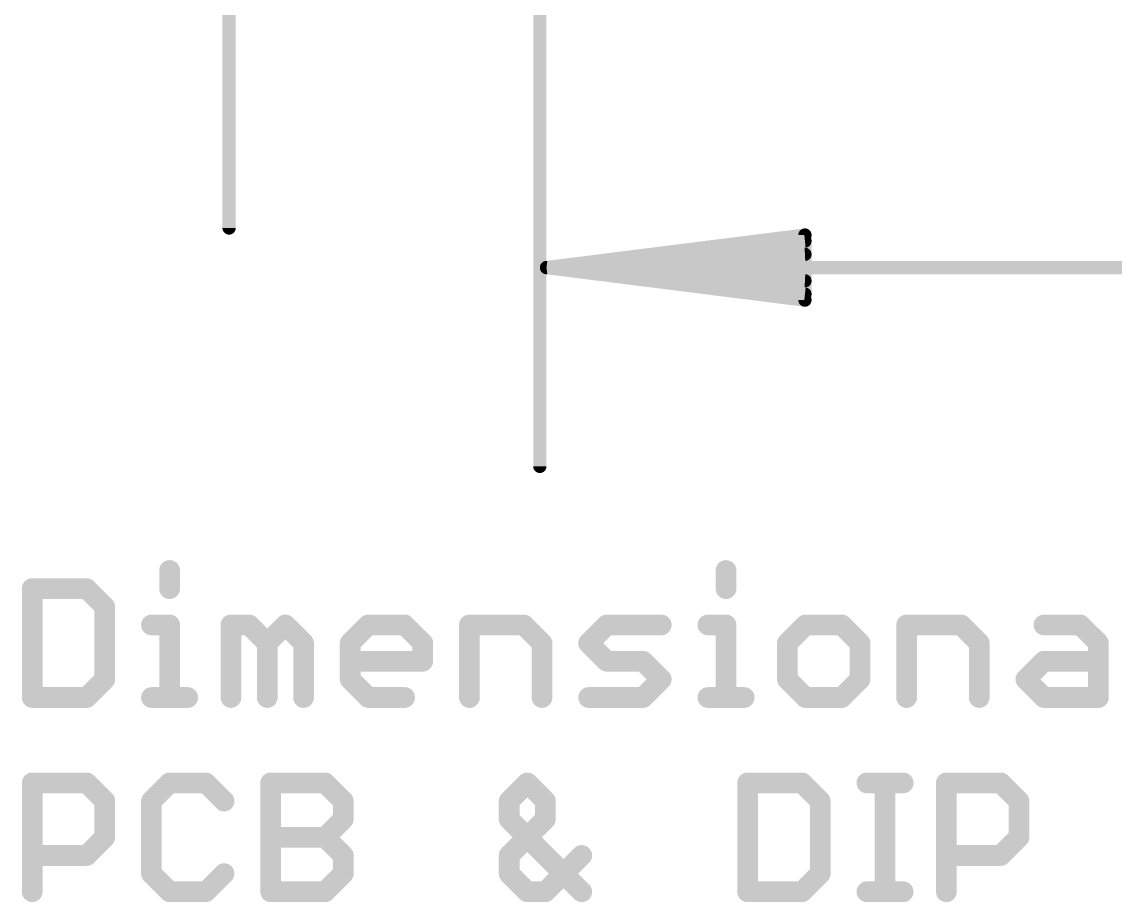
# Model space of a CAD drawing. Extents: x -40 to 67, y -21 to 32.
# Drawn here: x -5.08 to 5.64, y -10.54 to -1.91 of the extents above; entities that cross this region are included whole.
import ezdxf

# ---------------------------------------------------------------- set-up
doc = ezdxf.new("R2010")
doc.units = 0
doc.layers.add('47', color=253, linetype='CONTINUOUS')

msp = doc.modelspace()

# ---------------------------------------------------------------- linework, layer by layer
at = {"layer": '47'}
for points, const_width in [([(-3.048, 1.205), (-3.048, -3.93)], 0.13), ([(0, 0), (0, -6.268)], 0.13), ([(0.065, -4.318), (2.6, -3.9988)], 0.13), ([(2.6, -3.9988), (2.6, -4.6372)], 0.13), ([(0.065, -4.318), (2.6, -4.058)], 0.13), ([(0.065, -4.318), (2.6, -4.188)], 0.13), ([(0.065, -4.318), (20.255, -4.318)], 0.13), ([(2.6, -4.6372), (0.065, -4.318)], 0.13), ([(2.6, -4.448), (0.065, -4.318)], 0.13), ([(2.6, -4.578), (0.065, -4.318)], 0.13), ([(-3.6311, -7.2887), (-3.6311, -7.4667)], 0.2032), ([(1.8261, -7.2887), (1.8261, -7.4667)], 0.2032), ([(-4.9784, -7.4667), (-4.9784, -8.5344)], 0.2032), ([(-4.4445, -7.4667), (-4.9784, -7.4667)], 0.2032), ([(-4.2666, -7.6446), (-4.4445, -7.4667)], 0.2032), ([(-4.2666, -8.3565), (-4.2666, -7.6446)], 0.2032), ([(-3.809, -7.8226), (-3.6311, -7.8226)], 0.2032), ([(-3.6311, -7.8226), (-3.6311, -8.5344)], 0.2032), ([(-3.0294, -8.5344), (-3.0294, -7.8226)], 0.2032), ([(-3.0294, -7.8226), (-2.8515, -7.8226)], 0.2032), ([(-2.8515, -7.8226), (-2.6735, -8.0005)], 0.2032), ([(-2.6735, -8.0005), (-2.4956, -7.8226)], 0.2032), ([(-2.4956, -7.8226), (-2.3176, -8.0005)], 0.2032), ([(-1.86, -8.0005), (-1.6821, -7.8226)], 0.2032), ([(-1.6821, -7.8226), (-1.3262, -7.8226)], 0.2032), ([(-1.3262, -7.8226), (-1.1482, -8.0005)], 0.2032), ([(-0.6906, -8.5344), (-0.6906, -7.8226)], 0.2032), ([(-0.6906, -7.8226), (-0.1568, -7.8226)], 0.2032), ([(-0.1568, -7.8226), (0.0212, -8.0005)], 0.2032), ([(0.4788, -8.0005), (0.6567, -7.8226)], 0.2032), ([(0.6567, -7.8226), (1.1906, -7.8226)], 0.2032), ([(1.6482, -7.8226), (1.8261, -7.8226)], 0.2032), ([(1.8261, -7.8226), (1.8261, -8.5344)], 0.2032), ([(2.6057, -7.8226), (2.4278, -8.0005)], 0.2032), ([(2.9616, -7.8226), (2.6057, -7.8226)], 0.2032), ([(3.1396, -8.0005), (2.9616, -7.8226)], 0.2032), ([(3.5972, -8.5344), (3.5972, -7.8226)], 0.2032), ([(3.5972, -7.8226), (4.131, -7.8226)], 0.2032), ([(4.131, -7.8226), (4.309, -8.0005)], 0.2032), ([(4.9445, -7.8226), (5.3004, -7.8226)], 0.2032), ([(5.3004, -7.8226), (5.4784, -8.0005)], 0.2032), ([(-2.6735, -8.0005), (-2.6735, -8.5344)], 0.2032), ([(-2.3176, -8.0005), (-2.3176, -8.5344)], 0.2032), ([(-1.86, -8.3565), (-1.86, -8.0005)], 0.2032), ([(-1.1482, -8.0005), (-1.1482, -8.1785)], 0.2032), ([(0.0212, -8.0005), (0.0212, -8.5344)], 0.2032), ([(0.6567, -8.1785), (0.4788, -8.0005)], 0.2032), ([(2.4278, -8.0005), (2.4278, -8.3565)], 0.2032), ([(3.1396, -8.3565), (3.1396, -8.0005)], 0.2032), ([(4.309, -8.0005), (4.309, -8.5344)], 0.2032), ([(5.4784, -8.0005), (5.4784, -8.5344)], 0.2032), ([(-1.1482, -8.1785), (-1.86, -8.1785)], 0.2032), ([(1.0126, -8.1785), (0.6567, -8.1785)], 0.2032), ([(1.1906, -8.3565), (1.0126, -8.1785)], 0.2032), ([(4.7666, -8.3565), (4.9445, -8.1785)], 0.2032), ([(4.9445, -8.1785), (5.4784, -8.1785)], 0.2032), ([(-4.4445, -8.5344), (-4.2666, -8.3565)], 0.2032), ([(-1.6821, -8.5344), (-1.86, -8.3565)], 0.2032), ([(1.0126, -8.5344), (1.1906, -8.3565)], 0.2032), ([(2.4278, -8.3565), (2.6057, -8.5344)], 0.2032), ([(2.9616, -8.5344), (3.1396, -8.3565)], 0.2032), ([(4.9445, -8.5344), (4.7666, -8.3565)], 0.2032), ([(-4.9784, -8.5344), (-4.4445, -8.5344)], 0.2032), ([(-3.809, -8.5344), (-3.4531, -8.5344)], 0.2032), ([(-1.3262, -8.5344), (-1.6821, -8.5344)], 0.2032), ([(0.4788, -8.5344), (1.0126, -8.5344)], 0.2032), ([(1.6482, -8.5344), (2.0041, -8.5344)], 0.2032), ([(2.6057, -8.5344), (2.9616, -8.5344)], 0.2032), ([(5.4784, -8.5344), (4.9445, -8.5344)], 0.2032), ([(-4.9784, -10.4394), (-4.9784, -9.3717)], 0.2032), ([(-4.9784, -9.3717), (-4.4445, -9.3717)], 0.2032), ([(-4.4445, -9.3717), (-4.2666, -9.5496)], 0.2032), ([(-3.6311, -9.3717), (-3.809, -9.5496)], 0.2032), ([(-3.2751, -9.3717), (-3.6311, -9.3717)], 0.2032), ([(-3.0972, -9.5496), (-3.2751, -9.3717)], 0.2032), ([(-2.6396, -10.4394), (-2.6396, -9.3717)], 0.2032), ([(-2.6396, -9.3717), (-2.1058, -9.3717)], 0.2032), ([(-2.1058, -9.3717), (-1.9278, -9.5496)], 0.2032), ([(-0.1229, -9.3717), (-0.3008, -9.5496)], 0.2032), ([(0.0551, -9.5496), (-0.1229, -9.3717)], 0.2032), ([(2.038, -9.3717), (2.038, -10.4394)], 0.2032), ([(2.5718, -9.3717), (2.038, -9.3717)], 0.2032), ([(2.7498, -9.5496), (2.5718, -9.3717)], 0.2032), ([(3.2074, -9.3717), (3.5633, -9.3717)], 0.2032), ([(3.3853, -10.4394), (3.3853, -9.3717)], 0.2032), ([(3.987, -10.4394), (3.987, -9.3717)], 0.2032), ([(3.987, -9.3717), (4.5208, -9.3717)], 0.2032), ([(4.5208, -9.3717), (4.6988, -9.5496)], 0.2032), ([(-4.2666, -9.5496), (-4.2666, -9.9055)], 0.2032), ([(-3.809, -9.5496), (-3.809, -10.2614)], 0.2032), ([(-1.9278, -9.5496), (-1.9278, -9.7276)], 0.2032), ([(-0.3008, -9.5496), (-0.3008, -9.7276)], 0.2032), ([(0.0551, -9.7276), (0.0551, -9.5496)], 0.2032), ([(2.7498, -10.2614), (2.7498, -9.5496)], 0.2032), ([(4.6988, -9.5496), (4.6988, -9.9055)], 0.2032), ([(-1.9278, -9.7276), (-2.1058, -9.9055)], 0.2032), ([(-0.3008, -10.0835), (0.0551, -9.7276)], 0.2032), ([(-0.3008, -9.7276), (0.411, -10.4394)], 0.2032), ([(-4.2666, -9.9055), (-4.4445, -10.0835)], 0.2032), ([(-2.6396, -9.9055), (-2.1058, -9.9055)], 0.2032), ([(-2.1058, -9.9055), (-1.9278, -10.0835)], 0.2032), ([(4.6988, -9.9055), (4.5208, -10.0835)], 0.2032), ([(-4.4445, -10.0835), (-4.9784, -10.0835)], 0.2032), ([(-1.9278, -10.0835), (-1.9278, -10.2614)], 0.2032), ([(-0.3008, -10.2614), (-0.3008, -10.0835)], 0.2032), ([(0.411, -10.0835), (0.0551, -10.4394)], 0.2032), ([(4.5208, -10.0835), (3.987, -10.0835)], 0.2032), ([(-3.809, -10.2614), (-3.6311, -10.4394)], 0.2032), ([(-3.2751, -10.4394), (-3.0972, -10.2614)], 0.2032), ([(-1.9278, -10.2614), (-2.1058, -10.4394)], 0.2032), ([(-0.1229, -10.4394), (-0.3008, -10.2614)], 0.2032), ([(2.5718, -10.4394), (2.7498, -10.2614)], 0.2032), ([(-3.6311, -10.4394), (-3.2751, -10.4394)], 0.2032), ([(-2.1058, -10.4394), (-2.6396, -10.4394)], 0.2032), ([(0.0551, -10.4394), (-0.1229, -10.4394)], 0.2032), ([(2.038, -10.4394), (2.5718, -10.4394)], 0.2032), ([(3.2074, -10.4394), (3.5633, -10.4394)], 0.2032)]:
    msp.add_lwpolyline(points, dxfattribs=dict(at, const_width=const_width))
for points, const_width in [([(-3.0805, -3.93, 1), (-3.0155, -3.93)], 0.065), ([(2.6325, -3.9988, 1), (2.5675, -3.9988)], 0.065), ([(2.6041, -4.031, 1), (2.5959, -3.9665)], 0.065), ([(2.6033, -4.0903, 1), (2.5967, -4.0257)], 0.065), ([(2.6017, -4.2205, 1), (2.5983, -4.1555)], 0.065), ([(0.065, -4.2855, 1), (0.065, -4.3505)], 0.065), ([(0.0691, -4.2858, 1), (0.0609, -4.3502)], 0.065), ([(0.0633, -4.2855, 1), (0.0667, -4.3505)], 0.065), ([(0.0667, -4.2855, 1), (0.0633, -4.3505)], 0.065), ([(0.0683, -4.2857, 1), (0.0617, -4.3503)], 0.065), ([(0.0617, -4.2857, 1), (0.0683, -4.3503)], 0.065), ([(0.0609, -4.2858, 1), (0.0691, -4.3502)], 0.065), ([(2.5983, -4.4805, 1), (2.6017, -4.4155)], 0.065), ([(2.5675, -4.6372, 1), (2.6325, -4.6372)], 0.065), ([(2.5959, -4.6695, 1), (2.6041, -4.605)], 0.065), ([(2.5967, -4.6103, 1), (2.6033, -4.5457)], 0.065), ([(-0.0325, -6.268, 1), (0.0325, -6.268)], 0.065), ([(-3.5803, -7.2887, 1), (-3.6819, -7.2887)], 0.1016), ([(1.8769, -7.2887, 1), (1.7753, -7.2887)], 0.1016), ([(-4.9276, -7.4667, 1), (-5.0292, -7.4667)], 0.1016), ([(-4.9784, -7.4159, 1), (-4.9784, -7.5175)], 0.1016), ([(-4.4086, -7.4308, 1), (-4.4805, -7.5026)], 0.1016), ([(-4.4445, -7.5175, 1), (-4.4445, -7.4159)], 0.1016), ([(-3.6819, -7.4667, 1), (-3.5803, -7.4667)], 0.1016), ([(1.7753, -7.4667, 1), (1.8769, -7.4667)], 0.1016), ([(-4.2158, -7.6446, 1), (-4.3174, -7.6446)], 0.1016), ([(-4.3025, -7.6806, 1), (-4.2307, -7.6087)], 0.1016), ([(-3.809, -7.7718, 1), (-3.809, -7.8734)], 0.1016), ([(-3.5803, -7.8226, 1), (-3.6819, -7.8226)], 0.1016), ([(-3.6311, -7.8734, 1), (-3.6311, -7.7718)], 0.1016), ([(-2.9786, -7.8226, 1), (-3.0802, -7.8226)], 0.1016), ([(-3.0294, -7.7718, 1), (-3.0294, -7.8734)], 0.1016), ([(-2.8155, -7.7867, 1), (-2.8874, -7.8585)], 0.1016), ([(-2.8515, -7.8734, 1), (-2.8515, -7.7718)], 0.1016), ([(-2.4596, -7.7867, 1), (-2.5315, -7.8585)], 0.1016), ([(-2.4596, -7.8585, 1), (-2.5315, -7.7867)], 0.1016), ([(-1.6821, -7.7718, 1), (-1.6821, -7.8734)], 0.1016), ([(-1.6461, -7.8585, 1), (-1.718, -7.7867)], 0.1016), ([(-1.2902, -7.7867, 1), (-1.3621, -7.8585)], 0.1016), ([(-1.3262, -7.8734, 1), (-1.3262, -7.7718)], 0.1016), ([(-0.6398, -7.8226, 1), (-0.7414, -7.8226)], 0.1016), ([(-0.6906, -7.7718, 1), (-0.6906, -7.8734)], 0.1016), ([(-0.1208, -7.7867, 1), (-0.1927, -7.8585)], 0.1016), ([(-0.1568, -7.8734, 1), (-0.1568, -7.7718)], 0.1016), ([(0.6567, -7.7718, 1), (0.6567, -7.8734)], 0.1016), ([(0.6927, -7.8585, 1), (0.6208, -7.7867)], 0.1016), ([(1.1906, -7.8734, 1), (1.1906, -7.7718)], 0.1016), ([(1.6482, -7.7718, 1), (1.6482, -7.8734)], 0.1016), ([(1.8769, -7.8226, 1), (1.7753, -7.8226)], 0.1016), ([(1.8261, -7.8734, 1), (1.8261, -7.7718)], 0.1016), ([(2.6057, -7.7718, 1), (2.6057, -7.8734)], 0.1016), ([(2.6416, -7.8585, 1), (2.5698, -7.7867)], 0.1016), ([(2.9976, -7.7867, 1), (2.9257, -7.8585)], 0.1016), ([(2.9616, -7.8734, 1), (2.9616, -7.7718)], 0.1016), ([(3.648, -7.8226, 1), (3.5464, -7.8226)], 0.1016), ([(3.5972, -7.7718, 1), (3.5972, -7.8734)], 0.1016), ([(4.167, -7.7867, 1), (4.0951, -7.8585)], 0.1016), ([(4.131, -7.8734, 1), (4.131, -7.7718)], 0.1016), ([(4.9445, -7.7718, 1), (4.9445, -7.8734)], 0.1016), ([(5.3363, -7.7867, 1), (5.2645, -7.8585)], 0.1016), ([(5.3004, -7.8734, 1), (5.3004, -7.7718)], 0.1016), ([(-2.6227, -8.0005, 1), (-2.7243, -8.0005)], 0.1016), ([(-2.7094, -7.9646, 1), (-2.6376, -8.0365)], 0.1016), ([(-2.7094, -8.0365, 1), (-2.6376, -7.9646)], 0.1016), ([(-2.2668, -8.0005, 1), (-2.3684, -8.0005)], 0.1016), ([(-2.3535, -8.0365, 1), (-2.2817, -7.9646)], 0.1016), ([(-1.8092, -8.0005, 1), (-1.9108, -8.0005)], 0.1016), ([(-1.8959, -7.9646, 1), (-1.8241, -8.0365)], 0.1016), ([(-1.0974, -8.0005, 1), (-1.199, -8.0005)], 0.1016), ([(-1.1841, -8.0365, 1), (-1.1123, -7.9646)], 0.1016), ([(0.072, -8.0005, 1), (-0.0296, -8.0005)], 0.1016), ([(-0.0147, -8.0365, 1), (0.0571, -7.9646)], 0.1016), ([(0.5147, -7.9646, 1), (0.4429, -8.0365)], 0.1016), ([(0.4429, -7.9646, 1), (0.5147, -8.0365)], 0.1016), ([(2.4786, -8.0005, 1), (2.377, -8.0005)], 0.1016), ([(2.3919, -7.9646, 1), (2.4637, -8.0365)], 0.1016), ([(3.1904, -8.0005, 1), (3.0888, -8.0005)], 0.1016), ([(3.1037, -8.0365, 1), (3.1755, -7.9646)], 0.1016), ([(4.3598, -8.0005, 1), (4.2582, -8.0005)], 0.1016), ([(4.2731, -8.0365, 1), (4.3449, -7.9646)], 0.1016), ([(5.5292, -8.0005, 1), (5.4276, -8.0005)], 0.1016), ([(5.4425, -8.0365, 1), (5.5143, -7.9646)], 0.1016), ([(-1.86, -8.1277, 1), (-1.86, -8.2293)], 0.1016), ([(-1.199, -8.1785, 1), (-1.0974, -8.1785)], 0.1016), ([(-1.1482, -8.2293, 1), (-1.1482, -8.1277)], 0.1016), ([(0.6567, -8.1277, 1), (0.6567, -8.2293)], 0.1016), ([(0.6208, -8.2144, 1), (0.6927, -8.1426)], 0.1016), ([(1.0486, -8.1426, 1), (0.9767, -8.2144)], 0.1016), ([(1.0126, -8.2293, 1), (1.0126, -8.1277)], 0.1016), ([(4.9445, -8.1277, 1), (4.9445, -8.2293)], 0.1016), ([(4.9804, -8.2144, 1), (4.9086, -8.1426)], 0.1016), ([(5.4784, -8.2293, 1), (5.4784, -8.1277)], 0.1016), ([(-4.2307, -8.3924, 1), (-4.3025, -8.3205)], 0.1016), ([(-1.8241, -8.3205, 1), (-1.8959, -8.3924)], 0.1016), ([(1.2265, -8.3924, 1), (1.1547, -8.3205)], 0.1016), ([(2.4637, -8.3205, 1), (2.3919, -8.3924)], 0.1016), ([(3.1755, -8.3924, 1), (3.1037, -8.3205)], 0.1016), ([(4.8025, -8.3205, 1), (4.7307, -8.3924)], 0.1016), ([(-4.3174, -8.3565, 1), (-4.2158, -8.3565)], 0.1016), ([(-1.9108, -8.3565, 1), (-1.8092, -8.3565)], 0.1016), ([(1.1547, -8.3924, 1), (1.2265, -8.3205)], 0.1016), ([(2.377, -8.3565, 1), (2.4786, -8.3565)], 0.1016), ([(3.0888, -8.3565, 1), (3.1904, -8.3565)], 0.1016), ([(4.7307, -8.3205, 1), (4.8025, -8.3924)], 0.1016), ([(-4.9784, -8.4836, 1), (-4.9784, -8.5852)], 0.1016), ([(-4.4805, -8.4985, 1), (-4.4086, -8.5703)], 0.1016), ([(-4.4445, -8.5852, 1), (-4.4445, -8.4836)], 0.1016), ([(-3.809, -8.4836, 1), (-3.809, -8.5852)], 0.1016), ([(-3.4531, -8.5852, 1), (-3.4531, -8.4836)], 0.1016), ([(-1.6821, -8.4836, 1), (-1.6821, -8.5852)], 0.1016), ([(-1.718, -8.5703, 1), (-1.6461, -8.4985)], 0.1016), ([(-1.3262, -8.5852, 1), (-1.3262, -8.4836)], 0.1016), ([(0.4788, -8.4836, 1), (0.4788, -8.5852)], 0.1016), ([(0.9767, -8.4985, 1), (1.0486, -8.5703)], 0.1016), ([(1.0126, -8.5852, 1), (1.0126, -8.4836)], 0.1016), ([(1.6482, -8.4836, 1), (1.6482, -8.5852)], 0.1016), ([(2.0041, -8.5852, 1), (2.0041, -8.4836)], 0.1016), ([(2.6057, -8.4836, 1), (2.6057, -8.5852)], 0.1016), ([(2.5698, -8.5703, 1), (2.6416, -8.4985)], 0.1016), ([(2.9257, -8.4985, 1), (2.9976, -8.5703)], 0.1016), ([(2.9616, -8.5852, 1), (2.9616, -8.4836)], 0.1016), ([(4.9445, -8.4836, 1), (4.9445, -8.5852)], 0.1016), ([(4.9086, -8.5703, 1), (4.9804, -8.4985)], 0.1016), ([(5.4784, -8.5852, 1), (5.4784, -8.4836)], 0.1016), ([(-5.0292, -8.5344, 1), (-4.9276, -8.5344)], 0.1016), ([(-3.6819, -8.5344, 1), (-3.5803, -8.5344)], 0.1016), ([(-3.0802, -8.5344, 1), (-2.9786, -8.5344)], 0.1016), ([(-2.7243, -8.5344, 1), (-2.6227, -8.5344)], 0.1016), ([(-2.3684, -8.5344, 1), (-2.2668, -8.5344)], 0.1016), ([(-0.7414, -8.5344, 1), (-0.6398, -8.5344)], 0.1016), ([(-0.0296, -8.5344, 1), (0.072, -8.5344)], 0.1016), ([(1.7753, -8.5344, 1), (1.8769, -8.5344)], 0.1016), ([(3.5464, -8.5344, 1), (3.648, -8.5344)], 0.1016), ([(4.2582, -8.5344, 1), (4.3598, -8.5344)], 0.1016), ([(5.4276, -8.5344, 1), (5.5292, -8.5344)], 0.1016), ([(-4.9276, -9.3717, 1), (-5.0292, -9.3717)], 0.1016), ([(-4.9784, -9.3209, 1), (-4.9784, -9.4225)], 0.1016), ([(-4.4086, -9.3358, 1), (-4.4805, -9.4076)], 0.1016), ([(-4.4445, -9.4225, 1), (-4.4445, -9.3209)], 0.1016), ([(-3.6311, -9.3209, 1), (-3.6311, -9.4225)], 0.1016), ([(-3.5951, -9.4076, 1), (-3.667, -9.3358)], 0.1016), ([(-3.2392, -9.3358, 1), (-3.3111, -9.4076)], 0.1016), ([(-3.2751, -9.4225, 1), (-3.2751, -9.3209)], 0.1016), ([(-2.5888, -9.3717, 1), (-2.6904, -9.3717)], 0.1016), ([(-2.6396, -9.3209, 1), (-2.6396, -9.4225)], 0.1016), ([(-2.0698, -9.3358, 1), (-2.1417, -9.4076)], 0.1016), ([(-2.1058, -9.4225, 1), (-2.1058, -9.3209)], 0.1016), ([(-0.0869, -9.3358, 1), (-0.1588, -9.4076)], 0.1016), ([(-0.0869, -9.4076, 1), (-0.1588, -9.3358)], 0.1016), ([(2.0888, -9.3717, 1), (1.9872, -9.3717)], 0.1016), ([(2.038, -9.3209, 1), (2.038, -9.4225)], 0.1016), ([(2.6078, -9.3358, 1), (2.5359, -9.4076)], 0.1016), ([(2.5718, -9.4225, 1), (2.5718, -9.3209)], 0.1016), ([(3.2074, -9.3209, 1), (3.2074, -9.4225)], 0.1016), ([(3.4361, -9.3717, 1), (3.3345, -9.3717)], 0.1016), ([(3.5633, -9.4225, 1), (3.5633, -9.3209)], 0.1016), ([(4.0378, -9.3717, 1), (3.9362, -9.3717)], 0.1016), ([(3.987, -9.3209, 1), (3.987, -9.4225)], 0.1016), ([(4.5568, -9.3358, 1), (4.4849, -9.4076)], 0.1016), ([(4.5208, -9.4225, 1), (4.5208, -9.3209)], 0.1016), ([(-4.2158, -9.5496, 1), (-4.3174, -9.5496)], 0.1016), ([(-4.3025, -9.5856, 1), (-4.2307, -9.5137)], 0.1016), ([(-3.7582, -9.5496, 1), (-3.8598, -9.5496)], 0.1016), ([(-3.8449, -9.5137, 1), (-3.7731, -9.5856)], 0.1016), ([(-3.1331, -9.5856, 1), (-3.0613, -9.5137)], 0.1016), ([(-1.877, -9.5496, 1), (-1.9786, -9.5496)], 0.1016), ([(-1.9637, -9.5856, 1), (-1.8919, -9.5137)], 0.1016), ([(-0.25, -9.5496, 1), (-0.3516, -9.5496)], 0.1016), ([(-0.3367, -9.5137, 1), (-0.2649, -9.5856)], 0.1016), ([(0.1059, -9.5496, 1), (0.0043, -9.5496)], 0.1016), ([(0.0192, -9.5856, 1), (0.091, -9.5137)], 0.1016), ([(2.8006, -9.5496, 1), (2.699, -9.5496)], 0.1016), ([(2.7139, -9.5856, 1), (2.7857, -9.5137)], 0.1016), ([(4.7496, -9.5496, 1), (4.648, -9.5496)], 0.1016), ([(4.6629, -9.5856, 1), (4.7347, -9.5137)], 0.1016), ([(-1.8919, -9.7635, 1), (-1.9637, -9.6917)], 0.1016), ([(-0.2649, -9.6917, 1), (-0.3367, -9.7635)], 0.1016), ([(0.091, -9.7635, 1), (0.0192, -9.6917)], 0.1016), ([(-1.9786, -9.7276, 1), (-1.877, -9.7276)], 0.1016), ([(-0.3516, -9.7276, 1), (-0.25, -9.7276)], 0.1016), ([(0.0043, -9.7276, 1), (0.1059, -9.7276)], 0.1016), ([(-4.3174, -9.9055, 1), (-4.2158, -9.9055)], 0.1016), ([(-4.2307, -9.9415, 1), (-4.3025, -9.8696)], 0.1016), ([(-2.6396, -9.8547, 1), (-2.6396, -9.9563)], 0.1016), ([(-2.0698, -9.8696, 1), (-2.1417, -9.9415)], 0.1016), ([(-2.1417, -9.8696, 1), (-2.0698, -9.9415)], 0.1016), ([(-2.1058, -9.9563, 1), (-2.1058, -9.8547)], 0.1016), ([(4.648, -9.9055, 1), (4.7496, -9.9055)], 0.1016), ([(4.7347, -9.9415, 1), (4.6629, -9.8696)], 0.1016), ([(-4.9784, -10.0327, 1), (-4.9784, -10.1343)], 0.1016), ([(-4.4805, -10.0476, 1), (-4.4086, -10.1194)], 0.1016), ([(-4.4445, -10.1343, 1), (-4.4445, -10.0327)], 0.1016), ([(-1.877, -10.0835, 1), (-1.9786, -10.0835)], 0.1016), ([(-1.9637, -10.1194, 1), (-1.8919, -10.0476)], 0.1016), ([(-0.25, -10.0835, 1), (-0.3516, -10.0835)], 0.1016), ([(-0.3367, -10.0476, 1), (-0.2649, -10.1194)], 0.1016), ([(0.4469, -10.1194, 1), (0.3751, -10.0476)], 0.1016), ([(3.987, -10.0327, 1), (3.987, -10.1343)], 0.1016), ([(4.4849, -10.0476, 1), (4.5568, -10.1194)], 0.1016), ([(4.5208, -10.1343, 1), (4.5208, -10.0327)], 0.1016), ([(-3.7731, -10.2255, 1), (-3.8449, -10.2974)], 0.1016), ([(-3.0613, -10.2974, 1), (-3.1331, -10.2255)], 0.1016), ([(-1.8919, -10.2974, 1), (-1.9637, -10.2255)], 0.1016), ([(-0.2649, -10.2255, 1), (-0.3367, -10.2974)], 0.1016), ([(2.7857, -10.2974, 1), (2.7139, -10.2255)], 0.1016), ([(-3.8598, -10.2614, 1), (-3.7582, -10.2614)], 0.1016), ([(-1.9786, -10.2614, 1), (-1.877, -10.2614)], 0.1016), ([(-0.3516, -10.2614, 1), (-0.25, -10.2614)], 0.1016), ([(2.699, -10.2614, 1), (2.8006, -10.2614)], 0.1016), ([(-5.0292, -10.4394, 1), (-4.9276, -10.4394)], 0.1016), ([(-3.6311, -10.3886, 1), (-3.6311, -10.4902)], 0.1016), ([(-3.667, -10.4753, 1), (-3.5951, -10.4035)], 0.1016), ([(-3.3111, -10.4035, 1), (-3.2392, -10.4753)], 0.1016), ([(-3.2751, -10.4902, 1), (-3.2751, -10.3886)], 0.1016), ([(-2.6396, -10.3886, 1), (-2.6396, -10.4902)], 0.1016), ([(-2.6904, -10.4394, 1), (-2.5888, -10.4394)], 0.1016), ([(-2.1417, -10.4035, 1), (-2.0698, -10.4753)], 0.1016), ([(-2.1058, -10.4902, 1), (-2.1058, -10.3886)], 0.1016), ([(-0.1229, -10.3886, 1), (-0.1229, -10.4902)], 0.1016), ([(-0.1588, -10.4753, 1), (-0.0869, -10.4035)], 0.1016), ([(0.0192, -10.4035, 1), (0.091, -10.4753)], 0.1016), ([(0.0551, -10.4902, 1), (0.0551, -10.3886)], 0.1016), ([(0.3751, -10.4753, 1), (0.4469, -10.4035)], 0.1016), ([(2.038, -10.3886, 1), (2.038, -10.4902)], 0.1016), ([(1.9872, -10.4394, 1), (2.0888, -10.4394)], 0.1016), ([(2.5359, -10.4035, 1), (2.6078, -10.4753)], 0.1016), ([(2.5718, -10.4902, 1), (2.5718, -10.3886)], 0.1016), ([(3.2074, -10.3886, 1), (3.2074, -10.4902)], 0.1016), ([(3.3345, -10.4394, 1), (3.4361, -10.4394)], 0.1016), ([(3.5633, -10.4902, 1), (3.5633, -10.3886)], 0.1016), ([(3.9362, -10.4394, 1), (4.0378, -10.4394)], 0.1016)]:
    msp.add_lwpolyline(points, format="xyb", dxfattribs=dict(at, const_width=const_width))

doc.saveas('drawing.dxf')
